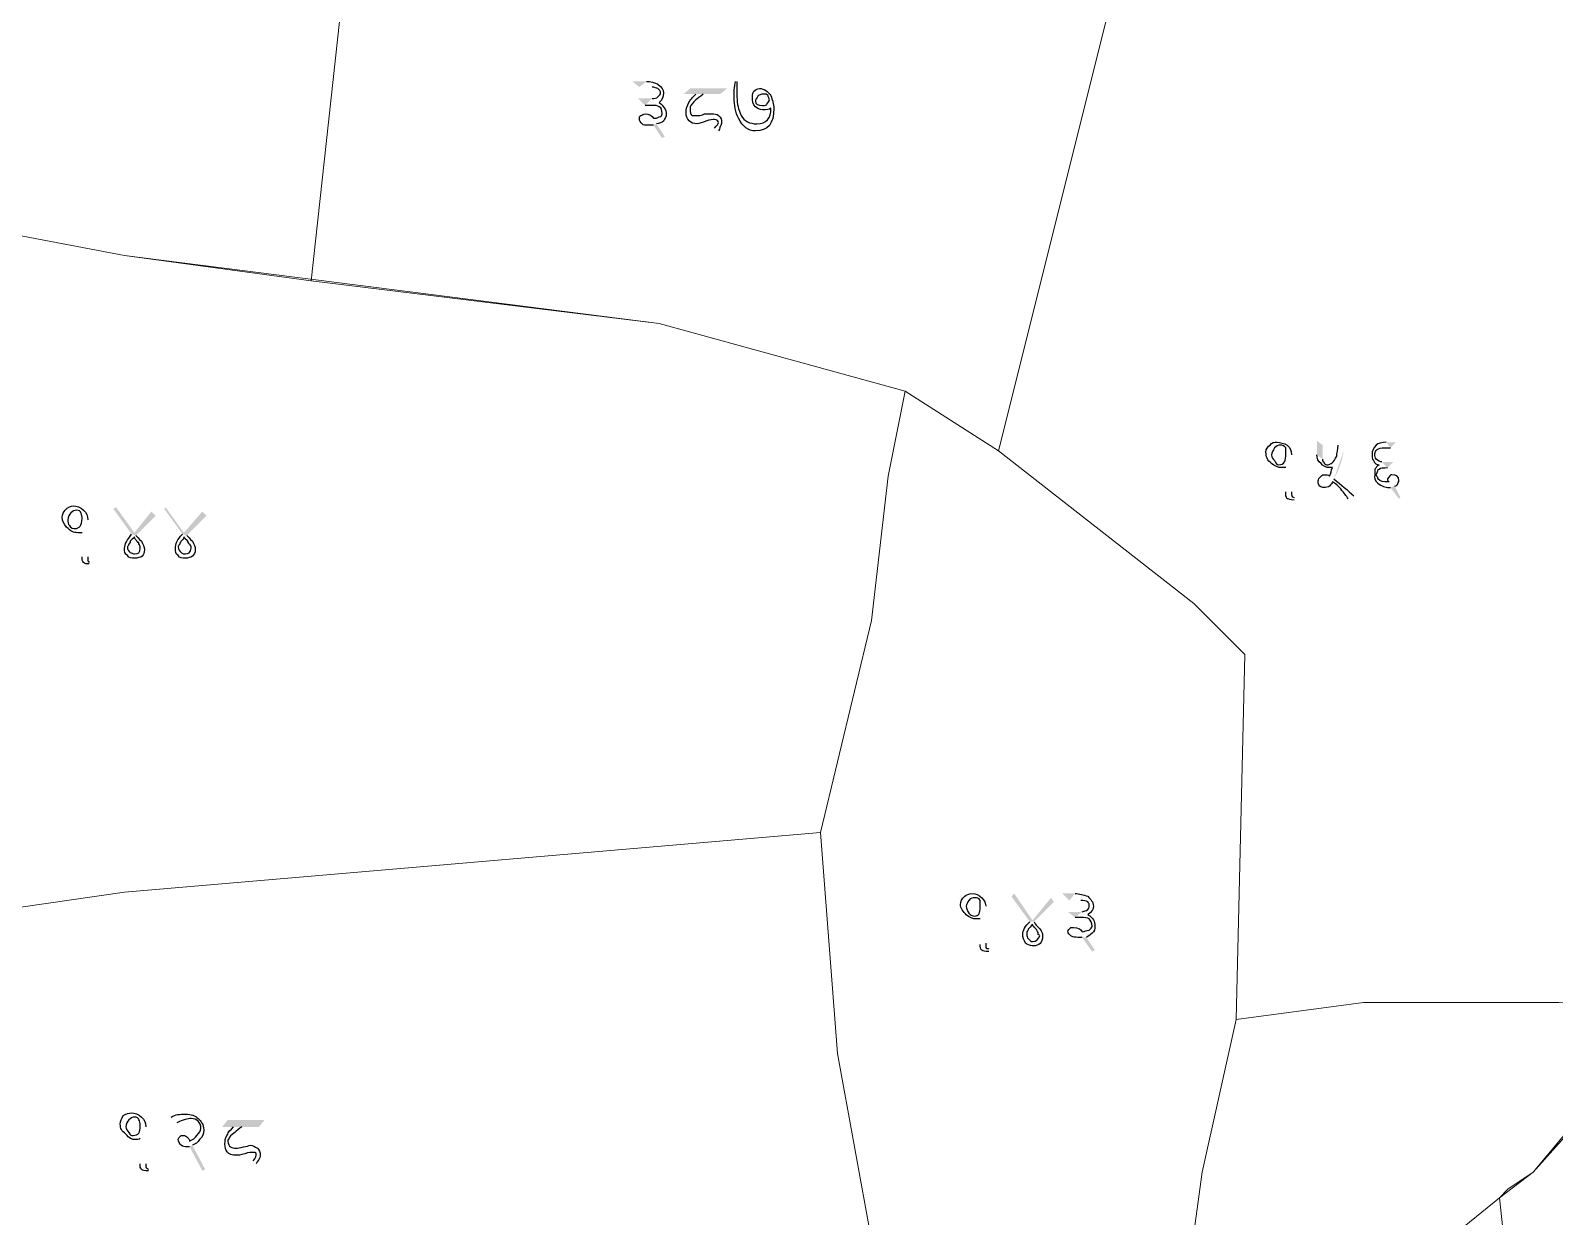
# Model space of a CAD drawing. Header units: metres. Extents: x 345912 to 349030, y 3061206 to 3061792.
# Drawn here: x 346841.7 to 346896.5, y 3061401.8 to 3061444.4 of the extents above; entities that cross this region are included whole.
import ezdxf

# ---------------------------------------------------------------- set-up
doc = ezdxf.new("R2010")
doc.units = ezdxf.units.M
doc.header["$MEASUREMENT"] = 0
doc.layers.add('PDF4_Geometry', color=7, linetype='Continuous')
doc.layers.add('PDF4_Solid Fills', color=7, linetype='Continuous')

msp = doc.modelspace()

# ---------------------------------------------------------------- hatches: boundary and pattern name
at = {"layer": 'PDF4_Solid Fills', "transparency": 33554559}
h = msp.add_hatch(color=256, dxfattribs=at)
h.paths.add_polyline_path([(346863.59587, 3061442.37764), (346863.34187, 3061442.58084), (346863.84987, 3061442.58084)], flags=0)
h.paths.add_polyline_path([(346864.20547, 3061441.05684), (346864.51027, 3061440.59964), (346864.40867, 3061440.54884), (346864.10387, 3061441.00604)], flags=0)
h.paths.add_polyline_path([(346863.79907, 3061441.71724), (346863.54507, 3061441.97124), (346864.05307, 3061441.97124)], flags=0)
h.paths.add_polyline_path([(346865.62787, 3061442.12364), (346865.17067, 3061442.12364), (346865.42467, 3061442.32684), (346866.74547, 3061442.32684), (346866.49147, 3061442.12364), (346865.88187, 3061442.12364)], flags=0)
h.paths.add_polyline_path([(346866.44067, 3061440.80284), (346866.28827, 3061440.90444)], flags=0)
h.paths.add_polyline_path([(346867.05027, 3061442.58084), (346867.10107, 3061442.58084)], flags=0)
h.paths.add_polyline_path([(346868.32027, 3061441.61564), (346868.32027, 3061441.61564)], flags=0)
h = msp.add_hatch(color=256, dxfattribs=at)
h.paths.add_polyline_path([(346887.01467, 3061429.16963), (346887.01467, 3061427.84883)], flags=0)
h.paths.add_polyline_path([(346887.11627, 3061427.64563), (346887.11627, 3061427.54403)], flags=0)
h.paths.add_polyline_path([(346888.69107, 3061429.52523), (346888.89427, 3061429.32203)], flags=0)
h.paths.add_polyline_path([(346888.53867, 3061428.30603, 0.08894398), (346888.89427, 3061429.32203)], flags=0)
h.paths.add_polyline_path([(346889.24987, 3061427.69643), (346889.04667, 3061427.59483)], flags=0)
h.paths.add_polyline_path([(346887.92907, 3061429.16963), (346887.92907, 3061429.67763), (346888.13227, 3061429.52523), (346888.13227, 3061429.01723)], flags=0)
h.paths.add_polyline_path([(346890.57067, 3061429.42363), (346890.77387, 3061429.62683), (346890.41827, 3061429.62683)], flags=0)
h.paths.add_polyline_path([(346890.57067, 3061428.00123), (346890.87547, 3061427.59483), (346890.92627, 3061427.64563), (346890.72307, 3061428.05203)], flags=0)
h.paths.add_polyline_path([(346890.46907, 3061428.71243), (346890.67227, 3061428.91563), (346890.26587, 3061428.91563)], flags=0)
h = msp.add_hatch(color=256, dxfattribs=at)
h.paths.add_polyline_path([(346843.78387, 3061426.83284), (346843.78387, 3061425.51204)], flags=0)
h.paths.add_polyline_path([(346843.83467, 3061425.30884), (346843.83467, 3061425.25804)], flags=0)
h.paths.add_polyline_path([(346845.35867, 3061426.32484), (346844.69827, 3061427.23924), (346844.79987, 3061427.29004), (346845.46027, 3061426.37564), (346846.06987, 3061427.13764), (346846.22227, 3061426.98524), (346845.51107, 3061426.27404)], flags=0)
h.paths.add_polyline_path([(346847.18747, 3061426.32484), (346846.52707, 3061427.23924), (346846.57787, 3061427.29004), (346847.23827, 3061426.37564), (346847.89867, 3061427.13764), (346848.05107, 3061426.98524), (346847.33987, 3061426.27404)], flags=0)
h = msp.add_hatch(color=256, dxfattribs=at)
h.paths.add_polyline_path([(346876.04187, 3061412.96444), (346876.04187, 3061411.64364)], flags=0)
h.paths.add_polyline_path([(346876.14347, 3061411.44044), (346876.14347, 3061411.33884)], flags=0)
h.paths.add_polyline_path([(346877.61667, 3061412.40564), (346876.95627, 3061413.32004), (346877.05787, 3061413.42164), (346877.71827, 3061412.45644), (346878.37867, 3061413.26924), (346878.48027, 3061413.11684), (346877.76907, 3061412.40564)], flags=0)
h.paths.add_polyline_path([(346879.03907, 3061413.16764), (346878.78507, 3061413.42164), (346879.24227, 3061413.42164)], flags=0)
h.paths.add_polyline_path([(346879.64867, 3061411.84684), (346879.95347, 3061411.38964), (346879.85187, 3061411.33884), (346879.49627, 3061411.84684)], flags=0)
h.paths.add_polyline_path([(346879.24227, 3061412.55804), (346878.98827, 3061412.76124), (346879.49627, 3061412.76124)], flags=0)
h = msp.add_hatch(color=256, dxfattribs=at)
h.paths.add_polyline_path([(346845.86668, 3061405.03962), (346845.86668, 3061403.71882)], flags=0)
h.paths.add_polyline_path([(346845.96828, 3061403.51562), (346845.96828, 3061403.46482)], flags=0)
h.paths.add_polyline_path([(346846.98428, 3061405.19202), (346846.78108, 3061405.39522)], flags=0)
h.paths.add_polyline_path([(346847.54308, 3061404.37922), (346848.00028, 3061403.51562), (346847.89868, 3061403.46482), (346847.44148, 3061404.32842)], flags=0)
h.paths.add_polyline_path([(346849.01628, 3061405.03962), (346848.60988, 3061405.03962), (346848.81308, 3061405.29362), (346850.13388, 3061405.29362), (346849.93068, 3061405.03962), (346849.32108, 3061405.03962)], flags=0)
h.paths.add_polyline_path([(346849.82908, 3061403.71882), (346849.72748, 3061403.82042)], flags=0)

# ---------------------------------------------------------------- linework, layer by layer
at = {"layer": 'PDF4_Geometry', "lineweight": 9}
for points in [[(346851.81028, 3061435.41803), (346845.10468, 3061436.33243), (346814.62468, 3061442.12363), (346814.31988, 3061443.34283), (346813.10067, 3061450.96283), (346814.01507, 3061452.48683), (346814.31988, 3061461.02124), (346833.21748, 3061458.27803), (346853.94388, 3061454.92523)], [(346851.81028, 3061435.41803), (346845.10468, 3061436.33243), (346814.62468, 3061442.12363), (346814.31988, 3061443.34283), (346813.10067, 3061450.96283), (346814.01507, 3061452.48683), (346814.31988, 3061461.02124), (346833.21748, 3061458.27803), (346853.94388, 3061454.92523)], [(346881.37587, 3061450.35323), (346881.07108, 3061447.61003), (346876.49908, 3061429.32203), (346873.14628, 3061431.45564), (346864.30707, 3061433.89403), (346851.81028, 3061435.41803), (346853.94388, 3061454.92523), (346858.21108, 3061454.31564), (346874.06067, 3061451.26764)], [(346881.37587, 3061450.35323), (346881.07108, 3061447.61003), (346876.49908, 3061429.32203), (346873.14628, 3061431.45564), (346864.30707, 3061433.89403), (346851.81028, 3061435.41803), (346853.94388, 3061454.92523), (346858.21108, 3061454.31564), (346874.06067, 3061451.26764)], [(346896.92068, 3061445.47643), (346897.53028, 3061440.59963), (346899.05427, 3061435.41803), (346899.66387, 3061432.97963), (346900.57827, 3061430.54124), (346899.66387, 3061427.49322), (346899.66387, 3061425.35963), (346900.27348, 3061424.14042), (346904.23587, 3061420.48284), (346903.93107, 3061414.38683), (346902.71188, 3061411.94844), (346901.49267, 3061410.11963), (346900.88308, 3061409.20523), (346896.61587, 3061409.51004), (346889.60548, 3061409.51004), (346885.03348, 3061408.90042), (346885.33828, 3061422.00683), (346883.50947, 3061423.83564), (346876.49908, 3061429.32203), (346881.07108, 3061447.61003)], [(346896.92068, 3061445.47643), (346897.53028, 3061440.59963), (346899.05427, 3061435.41803), (346899.66387, 3061432.97963), (346900.57827, 3061430.54124), (346899.66387, 3061427.49322), (346899.66387, 3061425.35963), (346900.27348, 3061424.14042), (346904.23587, 3061420.48284), (346903.93107, 3061414.38683), (346902.71188, 3061411.94844), (346901.49267, 3061410.11963), (346900.88308, 3061409.20523), (346896.61587, 3061409.51004), (346889.60548, 3061409.51004), (346885.03348, 3061408.90042), (346885.33828, 3061422.00683), (346883.50947, 3061423.83564), (346876.49908, 3061429.32203), (346881.07108, 3061447.61003)], [(346873.14628, 3061431.45564), (346872.53668, 3061428.40763), (346871.92707, 3061423.22602), (346870.09828, 3061415.60602), (346845.10468, 3061413.47243), (346824.07348, 3061410.42444), (346820.72067, 3061419.56844), (346819.19668, 3061425.05483), (346817.97748, 3061427.18844), (346817.36787, 3061430.84602), (346814.62468, 3061442.12363), (346845.10468, 3061436.33243), (346864.30707, 3061433.89403)], [(346873.14628, 3061431.45564), (346872.53668, 3061428.40763), (346871.92707, 3061423.22602), (346870.09828, 3061415.60602), (346845.10468, 3061413.47243), (346824.07348, 3061410.42444), (346820.72067, 3061419.56844), (346819.19668, 3061425.05483), (346817.97748, 3061427.18844), (346817.36787, 3061430.84602), (346814.62468, 3061442.12363), (346845.10468, 3061436.33243), (346864.30707, 3061433.89403)], [(346876.49908, 3061429.32203), (346883.50947, 3061423.83564), (346885.33828, 3061422.00683), (346885.03348, 3061408.90042), (346883.81427, 3061403.41403), (346882.59507, 3061394.57483), (346879.54707, 3061395.79403), (346871.92707, 3061400.97564), (346870.70787, 3061407.68124), (346870.09828, 3061415.60602), (346871.92707, 3061423.22602), (346872.53668, 3061428.40763), (346873.14628, 3061431.45564)], [(346876.49908, 3061429.32203), (346883.50947, 3061423.83564), (346885.33828, 3061422.00683), (346885.03348, 3061408.90042), (346883.81427, 3061403.41403), (346882.59507, 3061394.57483), (346879.54707, 3061395.79403), (346871.92707, 3061400.97564), (346870.70787, 3061407.68124), (346870.09828, 3061415.60602), (346871.92707, 3061423.22602), (346872.53668, 3061428.40763), (346873.14628, 3061431.45564)], [(346900.88308, 3061409.20523), (346895.70147, 3061403.41403), (346894.48228, 3061402.49963), (346889.60548, 3061398.53724), (346885.03348, 3061395.18444), (346882.59507, 3061394.57483), (346883.81427, 3061403.41403), (346885.03348, 3061408.90042), (346889.60548, 3061409.51004), (346896.61587, 3061409.51004)], [(346900.88308, 3061409.20523), (346895.70147, 3061403.41403), (346894.48228, 3061402.49963), (346889.60548, 3061398.53724), (346885.03348, 3061395.18444), (346882.59507, 3061394.57483), (346883.81427, 3061403.41403), (346885.03348, 3061408.90042), (346889.60548, 3061409.51004), (346896.61587, 3061409.51004)], [(346895.70147, 3061391.22203), (346894.48228, 3061402.49963), (346894.78707, 3061402.80444), (346895.70147, 3061403.41403), (346897.22547, 3061405.24284), (346898.13987, 3061397.01322), (346898.74948, 3061391.52683), (346898.74948, 3061390.91724), (346895.70147, 3061390.61243), (346895.70147, 3061390.91724)], [(346895.70147, 3061391.22203), (346894.48228, 3061402.49963), (346894.78707, 3061402.80444), (346895.70147, 3061403.41403), (346897.22547, 3061405.24284), (346898.13987, 3061397.01322), (346898.74948, 3061391.52683), (346898.74948, 3061390.91724), (346895.70147, 3061390.61243), (346895.70147, 3061390.91724)], [(346886.86227, 3061396.70844), (346889.60548, 3061398.53724), (346894.48228, 3061402.49963), (346895.70147, 3061391.22203), (346895.70147, 3061390.91724), (346895.70147, 3061390.61243), (346887.47188, 3061390.30763), (346887.47188, 3061390.61243), (346887.47188, 3061390.91724), (346886.55748, 3061396.70844)], [(346886.86227, 3061396.70844), (346889.60548, 3061398.53724), (346894.48228, 3061402.49963), (346895.70147, 3061391.22203), (346895.70147, 3061390.91724), (346895.70147, 3061390.61243), (346887.47188, 3061390.30763), (346887.47188, 3061390.61243), (346887.47188, 3061390.91724), (346886.55748, 3061396.70844)]]:
    msp.add_lwpolyline(points, close=True, dxfattribs=at)
msp.add_lwpolyline([(346824.07348, 3061410.42444), (346845.10468, 3061413.47243), (346870.09828, 3061415.60602), (346870.70787, 3061407.68124), (346871.92707, 3061400.97564), (346869.48867, 3061399.14683), (346864.61188, 3061397.01322), (346864.00227, 3061396.70844), (346861.25908, 3061395.48923), (346858.21108, 3061394.27004), (346855.46787, 3061393.35564), (346850.28628, 3061391.22203), (346848.45748, 3061391.22203), (346848.15268, 3061391.22203), (346848.15268, 3061390.91724), (346847.84787, 3061390.91724), (346847.23828, 3061390.91724), (346846.93348, 3061390.91724), (346846.62867, 3061390.91724), (346843.27587, 3061390.30763), (346842.05668, 3061389.08844), (346841.75188, 3061387.25963), (346840.22787, 3061386.34523)], dxfattribs=at)
msp.add_lwpolyline([(346824.07348, 3061410.42444), (346845.10468, 3061413.47243), (346870.09828, 3061415.60602), (346870.70787, 3061407.68124), (346871.92707, 3061400.97564), (346869.48867, 3061399.14683), (346864.61188, 3061397.01322), (346864.00227, 3061396.70844), (346861.25908, 3061395.48923), (346858.21108, 3061394.27004), (346855.46787, 3061393.35564), (346850.28628, 3061391.22203), (346848.45748, 3061391.22203), (346848.15268, 3061391.22203), (346848.15268, 3061390.91724), (346847.84787, 3061390.91724), (346847.23828, 3061390.91724), (346846.93348, 3061390.91724), (346846.62867, 3061390.91724), (346843.27587, 3061390.30763), (346842.05668, 3061389.08844), (346841.75188, 3061387.25963), (346840.22787, 3061386.34523)], dxfattribs=at)
at = {"layer": 'PDF4_Geometry', "lineweight": 25}
for points in [[(346863.84987, 3061442.58084), (346864.00227, 3061442.58084), (346864.15467, 3061442.53004), (346864.25627, 3061442.47924)], [(346864.25627, 3061442.32684), (346864.20547, 3061442.32684), (346864.15467, 3061442.37764), (346864.05307, 3061442.37764)], [(346864.25627, 3061442.47924), (346864.40867, 3061442.37764), (346864.45947, 3061442.27604), (346864.45947, 3061442.17444)], [(346864.35787, 3061442.17444), (346864.35787, 3061442.22524), (346864.30707, 3061442.27604), (346864.25627, 3061442.32684)], [(346866.99947, 3061442.02204), (346866.99947, 3061442.17444), (346866.99947, 3061442.37764), (346867.05027, 3061442.58084)], [(346867.10107, 3061442.58084), (346867.10107, 3061442.53004), (346867.10107, 3061442.42844), (346867.10107, 3061442.32684)], [(346867.10107, 3061442.32684), (346867.10107, 3061442.17444), (346867.10107, 3061442.07284), (346867.10107, 3061442.02204)], [(346867.71067, 3061442.22524), (346867.76147, 3061442.27604), (346867.81227, 3061442.32684), (346867.91387, 3061442.32684)], [(346867.91387, 3061442.32684), (346868.06627, 3061442.32684), (346868.21867, 3061442.22524), (346868.32027, 3061442.07284)], [(346864.05307, 3061441.97124), (346864.15467, 3061441.97124), (346864.20547, 3061441.97124), (346864.25627, 3061442.02204)], [(346864.25627, 3061442.02204), (346864.30707, 3061442.07284), (346864.35787, 3061442.12364), (346864.35787, 3061442.17444)], [(346864.45947, 3061442.17444), (346864.45947, 3061442.02204), (346864.40867, 3061441.92044), (346864.30707, 3061441.81884)], [(346864.30707, 3061441.81884), (346864.45947, 3061441.71724), (346864.56107, 3061441.56484), (346864.56107, 3061441.41244)], [(346865.27227, 3061441.46324), (346865.27227, 3061441.61564), (346865.32307, 3061441.71724), (346865.37387, 3061441.81884)], [(346865.37387, 3061441.81884), (346865.42467, 3061441.92044), (346865.47547, 3061441.97124), (346865.62787, 3061442.12364)], [(346865.62787, 3061441.92044), (346865.52627, 3061441.81884), (346865.42467, 3061441.71724), (346865.42467, 3061441.66644)], [(346865.88187, 3061442.12364), (346865.78027, 3061442.02204), (346865.67867, 3061441.97124), (346865.62787, 3061441.92044)], [(346867.15187, 3061441.26004), (346867.05027, 3061441.46324), (346866.99947, 3061441.71724), (346866.99947, 3061442.02204)], [(346867.10107, 3061442.02204), (346867.10107, 3061441.76804), (346867.15187, 3061441.56484), (346867.25347, 3061441.36164)], [(346867.65987, 3061442.02204), (346867.65987, 3061442.12364), (346867.65987, 3061442.17444), (346867.71067, 3061442.22524)], [(346867.76147, 3061441.66644), (346867.65987, 3061441.76804), (346867.65987, 3061441.86964), (346867.65987, 3061442.02204)], [(346867.86307, 3061442.07284), (346867.81227, 3061441.97124), (346867.76147, 3061441.92044), (346867.76147, 3061441.86964)], [(346867.76147, 3061441.86964), (346867.76147, 3061441.76804), (346867.86307, 3061441.71724), (346868.01547, 3061441.71724)], [(346868.11707, 3061442.12364), (346868.01547, 3061442.12364), (346867.96467, 3061442.12364), (346867.86307, 3061442.07284)], [(346868.01547, 3061441.71724), (346868.11707, 3061441.71724), (346868.16787, 3061441.71724), (346868.16787, 3061441.76804)], [(346868.21867, 3061442.07284), (346868.16787, 3061442.12364), (346868.11707, 3061442.12364), (346868.11707, 3061442.12364)], [(346868.16787, 3061441.76804), (346868.21867, 3061441.81884), (346868.26947, 3061441.86964), (346868.26947, 3061441.92044)], [(346868.26947, 3061441.92044), (346868.26947, 3061441.97124), (346868.21867, 3061442.02204), (346868.21867, 3061442.07284)], [(346868.32027, 3061442.07284), (346868.37107, 3061441.92044), (346868.42187, 3061441.76804), (346868.42187, 3061441.61564)], [(346863.59587, 3061441.26004), (346863.59587, 3061441.31084), (346863.59587, 3061441.31084), (346863.64667, 3061441.36164)], [(346863.69747, 3061441.05684), (346863.64667, 3061441.10764), (346863.59587, 3061441.15844), (346863.59587, 3061441.26004)], [(346863.64667, 3061441.36164), (346863.69747, 3061441.36164), (346863.74827, 3061441.41244), (346863.79907, 3061441.41244)], [(346863.90067, 3061441.71724), (346863.84987, 3061441.71724), (346863.84987, 3061441.71724), (346863.79907, 3061441.71724)], [(346863.79907, 3061441.41244), (346863.95147, 3061441.41244), (346864.05307, 3061441.36164), (346864.10387, 3061441.26004)], [(346864.05307, 3061441.71724), (346864.00227, 3061441.71724), (346863.95147, 3061441.71724), (346863.90067, 3061441.71724)], [(346864.30707, 3061441.66644), (346864.25627, 3061441.71724), (346864.15467, 3061441.71724), (346864.05307, 3061441.71724)], [(346864.10387, 3061441.26004), (346864.15467, 3061441.26004), (346864.25627, 3061441.26004), (346864.30707, 3061441.31084)], [(346864.40867, 3061441.41244), (346864.40867, 3061441.56484), (346864.40867, 3061441.61564), (346864.30707, 3061441.66644)], [(346864.30707, 3061441.31084), (346864.40867, 3061441.31084), (346864.40867, 3061441.36164), (346864.40867, 3061441.41244)], [(346864.56107, 3061441.41244), (346864.56107, 3061441.31084), (346864.51027, 3061441.26004), (346864.45947, 3061441.15844)], [(346865.67867, 3061441.05684), (346865.42467, 3061441.05684), (346865.27227, 3061441.20924), (346865.27227, 3061441.46324)], [(346865.42467, 3061441.66644), (346865.42467, 3061441.66644), (346865.42467, 3061441.61564), (346865.42467, 3061441.56484)], [(346865.42467, 3061441.56484), (346865.42467, 3061441.46324), (346865.42467, 3061441.41244), (346865.47547, 3061441.36164)], [(346865.47547, 3061441.36164), (346865.52627, 3061441.36164), (346865.62787, 3061441.36164), (346865.72947, 3061441.36164)], [(346865.72947, 3061441.36164), (346865.78027, 3061441.36164), (346865.83107, 3061441.36164), (346865.93267, 3061441.41244)], [(346865.93267, 3061441.41244), (346866.08507, 3061441.41244), (346866.13587, 3061441.41244), (346866.18667, 3061441.41244)], [(346866.28827, 3061441.20924), (346866.23747, 3061441.20924), (346866.13587, 3061441.20924), (346865.98347, 3061441.15844)], [(346866.18667, 3061441.41244), (346866.28827, 3061441.41244), (346866.38987, 3061441.41244), (346866.44067, 3061441.36164)], [(346866.44067, 3061441.10764), (346866.44067, 3061441.15844), (346866.38987, 3061441.20924), (346866.28827, 3061441.20924)], [(346866.44067, 3061441.36164), (346866.54227, 3061441.26004), (346866.54227, 3061441.20924), (346866.54227, 3061441.10764)], [(346867.76147, 3061440.80284), (346867.50747, 3061440.80284), (346867.30427, 3061440.95524), (346867.15187, 3061441.26004)], [(346867.25347, 3061441.36164), (346867.35507, 3061441.15844), (346867.55827, 3061441.05684), (346867.81227, 3061441.05684)], [(346868.01547, 3061441.56484), (346867.91387, 3061441.56484), (346867.81227, 3061441.61564), (346867.76147, 3061441.66644)], [(346868.42187, 3061441.61564), (346868.42187, 3061441.05684), (346868.21867, 3061440.80284), (346867.76147, 3061440.80284)], [(346867.81227, 3061441.05684), (346868.16787, 3061441.05684), (346868.32027, 3061441.26004), (346868.32027, 3061441.61564)], [(346868.32027, 3061441.61564), (346868.26947, 3061441.56484), (346868.16787, 3061441.56484), (346868.01547, 3061441.56484)], [(346863.90067, 3061441.00604), (346863.79907, 3061441.00604), (346863.74827, 3061441.00604), (346863.69747, 3061441.05684)], [(346864.10387, 3061441.00604), (346864.05307, 3061441.00604), (346864.00227, 3061441.00604), (346863.90067, 3061441.00604)], [(346864.45947, 3061441.15844), (346864.40867, 3061441.10764), (346864.30707, 3061441.05684), (346864.20547, 3061441.05684)], [(346865.98347, 3061441.15844), (346865.88187, 3061441.10764), (346865.72947, 3061441.05684), (346865.67867, 3061441.05684)], [(346866.28827, 3061440.90444), (346866.38987, 3061441.00604), (346866.44067, 3061441.05684), (346866.44067, 3061441.10764)], [(346866.49147, 3061440.95524), (346866.49147, 3061440.95524), (346866.49147, 3061440.90444), (346866.44067, 3061440.80284)], [(346866.54227, 3061441.10764), (346866.54227, 3061441.05684), (346866.54227, 3061441.00604), (346866.49147, 3061440.95524)], [(346886.10027, 3061429.27123), (346886.10027, 3061429.37283), (346886.15107, 3061429.47443), (346886.25267, 3061429.52523)], [(346886.30347, 3061428.86483), (346886.15107, 3061428.96643), (346886.10027, 3061429.11883), (346886.10027, 3061429.27123)], [(346886.25267, 3061429.52523), (346886.30347, 3061429.62683), (346886.40507, 3061429.62683), (346886.50667, 3061429.62683)], [(346886.40507, 3061429.42363), (346886.35427, 3061429.32203), (346886.30347, 3061429.27123), (346886.30347, 3061429.16963)], [(346886.30347, 3061429.16963), (346886.30347, 3061429.06803), (346886.35427, 3061429.01723), (346886.40507, 3061428.96643)], [(346886.60827, 3061429.52523), (346886.55747, 3061429.52523), (346886.45587, 3061429.47443), (346886.40507, 3061429.42363)], [(346886.50667, 3061429.62683), (346886.60827, 3061429.62683), (346886.76067, 3061429.57603), (346886.86227, 3061429.52523)], [(346886.55747, 3061428.81403), (346886.76067, 3061428.81403), (346886.81147, 3061428.96643), (346886.81147, 3061429.22043)], [(346886.81147, 3061429.42363), (346886.76067, 3061429.47443), (346886.70987, 3061429.52523), (346886.60827, 3061429.52523)], [(346886.81147, 3061429.22043), (346886.81147, 3061429.27123), (346886.81147, 3061429.37283), (346886.81147, 3061429.42363)], [(346886.86227, 3061429.52523), (346886.96387, 3061429.42363), (346887.01467, 3061429.32203), (346887.01467, 3061429.16963)], [(346888.08147, 3061428.86483), (346887.97987, 3061428.91563), (346887.92907, 3061429.06803), (346887.92907, 3061429.16963)], [(346888.64027, 3061429.11883), (346888.64027, 3061429.22043), (346888.69107, 3061429.37283), (346888.69107, 3061429.52523)], [(346890.06267, 3061429.52523), (346889.96107, 3061429.42363), (346889.91027, 3061429.32203), (346889.91027, 3061429.16963)], [(346889.91027, 3061429.16963), (346889.91027, 3061429.11883), (346889.91027, 3061429.01723), (346889.96107, 3061428.96643)], [(346890.01187, 3061429.22043), (346890.01187, 3061429.32203), (346890.11347, 3061429.42363), (346890.36747, 3061429.42363)], [(346890.06267, 3061429.01723), (346890.01187, 3061429.06803), (346890.01187, 3061429.11883), (346890.01187, 3061429.22043)], [(346890.41827, 3061429.62683), (346890.26587, 3061429.62683), (346890.11347, 3061429.57603), (346890.06267, 3061429.52523)], [(346890.36747, 3061429.42363), (346890.36747, 3061429.42363), (346890.41827, 3061429.42363), (346890.46907, 3061429.42363)], [(346890.46907, 3061429.42363), (346890.51987, 3061429.42363), (346890.51987, 3061429.42363), (346890.57067, 3061429.42363)], [(346886.65907, 3061428.71243), (346886.55747, 3061428.71243), (346886.40507, 3061428.76323), (346886.30347, 3061428.86483)], [(346886.40507, 3061428.96643), (346886.45587, 3061428.86483), (346886.50667, 3061428.81403), (346886.55747, 3061428.81403)], [(346886.81147, 3061428.71243), (346886.76067, 3061428.71243), (346886.70987, 3061428.71243), (346886.65907, 3061428.71243)], [(346888.38627, 3061428.71243), (346888.28467, 3061428.71243), (346888.13227, 3061428.76323), (346888.08147, 3061428.86483)], [(346888.13227, 3061429.01723), (346888.13227, 3061428.96643), (346888.13227, 3061428.91563), (346888.18307, 3061428.91563)], [(346888.18307, 3061428.91563), (346888.18307, 3061428.86483), (346888.23387, 3061428.81403), (346888.28467, 3061428.81403)], [(346888.28467, 3061428.81403), (346888.43707, 3061428.81403), (346888.53867, 3061428.91563), (346888.64027, 3061429.11883)], [(346888.38627, 3061428.40763), (346888.43707, 3061428.50923), (346888.43707, 3061428.61083), (346888.48787, 3061428.71243)], [(346888.48787, 3061428.71243), (346888.43707, 3061428.71243), (346888.43707, 3061428.71243), (346888.38627, 3061428.71243)], [(346889.96107, 3061428.96643), (346890.01187, 3061428.86483), (346890.06267, 3061428.81403), (346890.16427, 3061428.81403)], [(346890.16427, 3061428.81403), (346890.06267, 3061428.76323), (346890.06267, 3061428.71243), (346890.01187, 3061428.66163)], [(346890.01187, 3061428.66163), (346890.01187, 3061428.61083), (346890.01187, 3061428.56003), (346890.01187, 3061428.45843)], [(346890.26587, 3061428.91563), (346890.21507, 3061428.91563), (346890.11347, 3061428.96643), (346890.06267, 3061429.01723)], [(346890.06267, 3061428.45843), (346890.11347, 3061428.56003), (346890.11347, 3061428.66163), (346890.16427, 3061428.66163)], [(346890.16427, 3061428.66163), (346890.21507, 3061428.71243), (346890.31667, 3061428.71243), (346890.46907, 3061428.71243)], [(346887.97987, 3061428.20443), (346887.97987, 3061428.25523), (346887.97987, 3061428.30603), (346888.03067, 3061428.35683)], [(346888.03067, 3061428.05203), (346887.97987, 3061428.10283), (346887.97987, 3061428.15363), (346887.97987, 3061428.20443)], [(346888.03067, 3061428.35683), (346888.08147, 3061428.40763), (346888.13227, 3061428.45843), (346888.18307, 3061428.45843)], [(346888.18307, 3061428.00123), (346888.13227, 3061428.00123), (346888.08147, 3061428.00123), (346888.03067, 3061428.05203)], [(346888.18307, 3061428.45843), (346888.28467, 3061428.45843), (346888.33547, 3061428.45843), (346888.38627, 3061428.40763)], [(346888.38627, 3061428.05203), (346888.33547, 3061428.00123), (346888.23387, 3061428.00123), (346888.18307, 3061428.00123)], [(346888.48787, 3061428.20443), (346888.48787, 3061428.15363), (346888.43707, 3061428.10283), (346888.38627, 3061428.05203)], [(346888.79267, 3061427.95043), (346888.69107, 3061428.05203), (346888.58947, 3061428.15363), (346888.48787, 3061428.20443)], [(346888.53867, 3061428.30603), (346888.79267, 3061428.10283), (346889.04667, 3061427.89963), (346889.24987, 3061427.69643)], [(346890.01187, 3061428.45843), (346889.96107, 3061428.35683), (346890.01187, 3061428.25523), (346890.11347, 3061428.15363)], [(346890.11347, 3061428.35683), (346890.06267, 3061428.40763), (346890.06267, 3061428.45843), (346890.06267, 3061428.45843)], [(346890.11347, 3061428.30603), (346890.11347, 3061428.30603), (346890.11347, 3061428.30603), (346890.11347, 3061428.35683)], [(346890.46907, 3061428.20443), (346890.31667, 3061428.20443), (346890.21507, 3061428.20443), (346890.11347, 3061428.30603)], [(346890.11347, 3061428.15363), (346890.26587, 3061428.05203), (346890.36747, 3061428.00123), (346890.51987, 3061428.00123)], [(346890.62147, 3061428.45843), (346890.57067, 3061428.45843), (346890.51987, 3061428.40763), (346890.46907, 3061428.30603)], [(346890.46907, 3061428.30603), (346890.46907, 3061428.30603), (346890.46907, 3061428.30603), (346890.46907, 3061428.25523)], [(346890.46907, 3061428.25523), (346890.51987, 3061428.20443), (346890.51987, 3061428.20443), (346890.51987, 3061428.20443)], [(346890.51987, 3061428.20443), (346890.46907, 3061428.20443), (346890.46907, 3061428.20443), (346890.46907, 3061428.20443)], [(346890.87547, 3061428.25523), (346890.87547, 3061428.40763), (346890.77387, 3061428.45843), (346890.62147, 3061428.45843)], [(346890.72307, 3061428.05203), (346890.77387, 3061428.05203), (346890.82467, 3061428.10283), (346890.82467, 3061428.10283)], [(346890.82467, 3061428.10283), (346890.82467, 3061428.15363), (346890.87547, 3061428.20443), (346890.87547, 3061428.25523)], [(346886.86227, 3061427.59483), (346886.81147, 3061427.64563), (346886.81147, 3061427.74723), (346886.81147, 3061427.84883)], [(346887.11627, 3061427.54403), (346886.96387, 3061427.54403), (346886.91307, 3061427.59483), (346886.86227, 3061427.59483)], [(346887.01467, 3061427.84883), (346887.01467, 3061427.79803), (346887.01467, 3061427.74723), (346887.01467, 3061427.74723)], [(346887.01467, 3061427.74723), (346887.01467, 3061427.69643), (346887.06547, 3061427.64563), (346887.11627, 3061427.64563)], [(346889.04667, 3061427.59483), (346888.99587, 3061427.69643), (346888.89427, 3061427.79803), (346888.79267, 3061427.95043)], [(346890.51987, 3061428.00123), (346890.57067, 3061428.00123), (346890.57067, 3061428.00123), (346890.57067, 3061428.00123)], [(346842.86947, 3061426.93444), (346842.86947, 3061427.03604), (346842.92027, 3061427.13764), (346842.97107, 3061427.18844)], [(346842.97107, 3061427.18844), (346843.07267, 3061427.29004), (346843.17427, 3061427.34084), (346843.27587, 3061427.34084)], [(346843.17427, 3061427.08684), (346843.12347, 3061427.03604), (346843.07267, 3061426.93444), (346843.07267, 3061426.83284)], [(346843.37747, 3061427.18844), (346843.32667, 3061427.18844), (346843.22507, 3061427.13764), (346843.17427, 3061427.08684)], [(346843.27587, 3061427.34084), (346843.37747, 3061427.34084), (346843.52987, 3061427.29004), (346843.63147, 3061427.18844)], [(346843.52987, 3061427.08684), (346843.52987, 3061427.13764), (346843.47907, 3061427.18844), (346843.37747, 3061427.18844)], [(346843.58067, 3061426.88364), (346843.58067, 3061426.93444), (346843.58067, 3061427.03604), (346843.52987, 3061427.08684)], [(346843.63147, 3061427.18844), (346843.73307, 3061427.08684), (346843.78387, 3061426.98524), (346843.78387, 3061426.83284)], [(346843.02187, 3061426.57884), (346842.92027, 3061426.68044), (346842.86947, 3061426.78204), (346842.86947, 3061426.93444)], [(346843.42827, 3061426.37564), (346843.27587, 3061426.37564), (346843.17427, 3061426.42644), (346843.02187, 3061426.57884)], [(346843.07267, 3061426.83284), (346843.07267, 3061426.78204), (346843.07267, 3061426.68044), (346843.12347, 3061426.62964)], [(346843.12347, 3061426.62964), (346843.17427, 3061426.52804), (346843.27587, 3061426.52804), (346843.32667, 3061426.52804)], [(346843.32667, 3061426.52804), (346843.47907, 3061426.52804), (346843.58067, 3061426.62964), (346843.58067, 3061426.88364)], [(346843.58067, 3061426.37564), (346843.52987, 3061426.37564), (346843.47907, 3061426.37564), (346843.42827, 3061426.37564)], [(346845.10467, 3061425.81684), (346845.10467, 3061425.96924), (346845.20627, 3061426.12164), (346845.35867, 3061426.32484)], [(346845.25707, 3061425.96924), (346845.25707, 3061425.91844), (346845.20627, 3061425.86764), (346845.20627, 3061425.86764)], [(346845.20627, 3061425.86764), (346845.20627, 3061425.76604), (346845.25707, 3061425.71524), (346845.30787, 3061425.66444)], [(346845.30787, 3061426.07084), (346845.30787, 3061426.07084), (346845.30787, 3061426.02004), (346845.25707, 3061425.96924)], [(346845.46027, 3061426.22324), (346845.40947, 3061426.17244), (346845.35867, 3061426.12164), (346845.30787, 3061426.07084)], [(346845.51107, 3061426.12164), (346845.51107, 3061426.12164), (346845.46027, 3061426.17244), (346845.46027, 3061426.22324)], [(346845.51107, 3061426.27404), (346845.56187, 3061426.22324), (346845.61267, 3061426.17244), (346845.71427, 3061426.07084)], [(346845.61267, 3061426.02004), (346845.56187, 3061426.02004), (346845.56187, 3061426.07084), (346845.51107, 3061426.12164)], [(346845.66347, 3061425.86764), (346845.66347, 3061425.91844), (346845.61267, 3061425.96924), (346845.61267, 3061426.02004)], [(346845.66347, 3061425.81684), (346845.66347, 3061425.81684), (346845.66347, 3061425.81684), (346845.66347, 3061425.86764)], [(346845.71427, 3061426.07084), (346845.76507, 3061425.96924), (346845.81587, 3061425.86764), (346845.81587, 3061425.76604)], [(346846.93347, 3061425.81684), (346846.93347, 3061425.96924), (346846.98427, 3061426.12164), (346847.18747, 3061426.32484)], [(346847.08587, 3061425.96924), (346847.03507, 3061425.91844), (346847.03507, 3061425.86764), (346847.03507, 3061425.86764)], [(346847.03507, 3061425.86764), (346847.03507, 3061425.76604), (346847.08587, 3061425.71524), (346847.13667, 3061425.66444)], [(346847.13667, 3061426.07084), (346847.13667, 3061426.07084), (346847.08587, 3061426.02004), (346847.08587, 3061425.96924)], [(346847.23827, 3061426.22324), (346847.23827, 3061426.17244), (346847.18747, 3061426.12164), (346847.13667, 3061426.07084)], [(346847.33987, 3061426.12164), (346847.28907, 3061426.12164), (346847.28907, 3061426.17244), (346847.23827, 3061426.22324)], [(346847.33987, 3061426.27404), (346847.39067, 3061426.22324), (346847.44147, 3061426.17244), (346847.54307, 3061426.07084)], [(346847.39067, 3061426.02004), (346847.39067, 3061426.02004), (346847.39067, 3061426.07084), (346847.33987, 3061426.12164)], [(346847.49227, 3061425.86764), (346847.49227, 3061425.91844), (346847.44147, 3061425.96924), (346847.39067, 3061426.02004)], [(346847.49227, 3061425.81684), (346847.49227, 3061425.81684), (346847.49227, 3061425.81684), (346847.49227, 3061425.86764)], [(346847.54307, 3061426.07084), (346847.59387, 3061425.96924), (346847.64467, 3061425.86764), (346847.64467, 3061425.76604)], [(346843.63147, 3061425.30884), (346843.58067, 3061425.35964), (346843.58067, 3061425.41044), (346843.58067, 3061425.51204)], [(346843.83467, 3061425.25804), (346843.73307, 3061425.25804), (346843.68227, 3061425.25804), (346843.63147, 3061425.30884)], [(346843.78387, 3061425.51204), (346843.78387, 3061425.46124), (346843.78387, 3061425.41044), (346843.78387, 3061425.41044)], [(346843.78387, 3061425.41044), (346843.78387, 3061425.35964), (346843.78387, 3061425.35964), (346843.83467, 3061425.30884)], [(346845.20627, 3061425.56284), (346845.10467, 3061425.61364), (346845.10467, 3061425.71524), (346845.10467, 3061425.81684)], [(346845.46027, 3061425.46124), (346845.35867, 3061425.46124), (346845.25707, 3061425.46124), (346845.20627, 3061425.56284)], [(346845.30787, 3061425.66444), (346845.35867, 3061425.66444), (346845.40947, 3061425.61364), (346845.46027, 3061425.61364)], [(346845.46027, 3061425.61364), (346845.61267, 3061425.61364), (346845.66347, 3061425.66444), (346845.66347, 3061425.81684)], [(346845.81587, 3061425.76604), (346845.81587, 3061425.56284), (346845.71427, 3061425.46124), (346845.46027, 3061425.46124)], [(346847.03507, 3061425.56284), (346846.93347, 3061425.61364), (346846.93347, 3061425.71524), (346846.93347, 3061425.81684)], [(346847.28907, 3061425.46124), (346847.18747, 3061425.46124), (346847.08587, 3061425.46124), (346847.03507, 3061425.56284)], [(346847.13667, 3061425.66444), (346847.13667, 3061425.66444), (346847.18747, 3061425.61364), (346847.28907, 3061425.61364)], [(346847.28907, 3061425.61364), (346847.39067, 3061425.61364), (346847.49227, 3061425.66444), (346847.49227, 3061425.81684)], [(346847.64467, 3061425.76604), (346847.64467, 3061425.56284), (346847.49227, 3061425.46124), (346847.28907, 3061425.46124)], [(346875.12747, 3061413.01524), (346875.12747, 3061413.16764), (346875.17827, 3061413.21844), (346875.27987, 3061413.32004)], [(346875.27987, 3061413.32004), (346875.33067, 3061413.37084), (346875.43227, 3061413.42164), (346875.53387, 3061413.42164)], [(346875.63547, 3061413.26924), (346875.58467, 3061413.26924), (346875.48307, 3061413.26924), (346875.43227, 3061413.16764)], [(346875.53387, 3061413.42164), (346875.68627, 3061413.42164), (346875.78787, 3061413.37084), (346875.88947, 3061413.26924)], [(346875.83867, 3061413.16764), (346875.78787, 3061413.26924), (346875.73707, 3061413.26924), (346875.63547, 3061413.26924)], [(346875.88947, 3061413.26924), (346875.99107, 3061413.16764), (346876.04187, 3061413.06604), (346876.04187, 3061412.96444)], [(346879.24227, 3061413.42164), (346879.39467, 3061413.42164), (346879.54707, 3061413.37084), (346879.69947, 3061413.32004)], [(346879.69947, 3061413.32004), (346879.80107, 3061413.21844), (346879.90267, 3061413.11684), (346879.90267, 3061412.96444)], [(346875.33067, 3061412.65964), (346875.22907, 3061412.76124), (346875.12747, 3061412.91364), (346875.12747, 3061413.01524)], [(346875.43227, 3061413.16764), (346875.38147, 3061413.11684), (346875.33067, 3061413.01524), (346875.33067, 3061412.96444)], [(346875.33067, 3061412.96444), (346875.33067, 3061412.86284), (346875.38147, 3061412.81204), (346875.43227, 3061412.71044)], [(346875.43227, 3061412.71044), (346875.48307, 3061412.65964), (346875.53387, 3061412.60884), (346875.63547, 3061412.60884)], [(346875.63547, 3061412.60884), (346875.78787, 3061412.60884), (346875.83867, 3061412.71044), (346875.83867, 3061412.96444)], [(346875.83867, 3061412.96444), (346875.83867, 3061413.06604), (346875.83867, 3061413.11684), (346875.83867, 3061413.16764)], [(346879.69947, 3061413.11684), (346879.64867, 3061413.16764), (346879.54707, 3061413.16764), (346879.44547, 3061413.16764)], [(346879.49627, 3061412.76124), (346879.54707, 3061412.76124), (346879.59787, 3061412.81204), (346879.64867, 3061412.81204)], [(346879.64867, 3061412.81204), (346879.75027, 3061412.86284), (346879.75027, 3061412.91364), (346879.75027, 3061413.01524)], [(346879.75027, 3061413.01524), (346879.75027, 3061413.06604), (346879.75027, 3061413.06604), (346879.69947, 3061413.11684)], [(346879.90267, 3061412.96444), (346879.90267, 3061412.86284), (346879.85187, 3061412.76124), (346879.69947, 3061412.65964)], [(346875.68627, 3061412.50724), (346875.58467, 3061412.50724), (346875.43227, 3061412.55804), (346875.33067, 3061412.65964)], [(346875.83867, 3061412.50724), (346875.78787, 3061412.50724), (346875.73707, 3061412.50724), (346875.68627, 3061412.50724)], [(346877.36267, 3061411.94844), (346877.36267, 3061412.10084), (346877.46427, 3061412.25324), (346877.61667, 3061412.40564)], [(346877.71827, 3061412.30404), (346877.66747, 3061412.30404), (346877.66747, 3061412.25324), (346877.56587, 3061412.15164)], [(346877.76907, 3061412.20244), (346877.76907, 3061412.25324), (346877.71827, 3061412.25324), (346877.71827, 3061412.30404)], [(346877.76907, 3061412.40564), (346877.81987, 3061412.30404), (346877.87067, 3061412.25324), (346877.97227, 3061412.15164)], [(346877.87067, 3061412.10084), (346877.87067, 3061412.15164), (346877.81987, 3061412.15164), (346877.76907, 3061412.20244)], [(346878.98827, 3061412.05004), (346878.98827, 3061412.10084), (346879.03907, 3061412.15164), (346879.08987, 3061412.20244)], [(346879.08987, 3061412.20244), (346879.08987, 3061412.20244), (346879.14067, 3061412.20244), (346879.19147, 3061412.20244)], [(346879.19147, 3061412.20244), (346879.34387, 3061412.20244), (346879.44547, 3061412.15164), (346879.49627, 3061412.05004)], [(346879.34387, 3061412.55804), (346879.29307, 3061412.55804), (346879.24227, 3061412.55804), (346879.24227, 3061412.55804)], [(346879.44547, 3061412.55804), (346879.44547, 3061412.55804), (346879.39467, 3061412.55804), (346879.34387, 3061412.55804)], [(346879.75027, 3061412.50724), (346879.69947, 3061412.55804), (346879.59787, 3061412.55804), (346879.44547, 3061412.55804)], [(346879.69947, 3061412.65964), (346879.90267, 3061412.55804), (346879.95347, 3061412.40564), (346879.95347, 3061412.25324)], [(346879.85187, 3061412.25324), (346879.85187, 3061412.35484), (346879.80107, 3061412.45644), (346879.75027, 3061412.50724)], [(346879.75027, 3061412.10084), (346879.80107, 3061412.15164), (346879.85187, 3061412.20244), (346879.85187, 3061412.25324)], [(346879.95347, 3061412.25324), (346879.95347, 3061412.15164), (346879.95347, 3061412.05004), (346879.85187, 3061411.99924)], [(346876.04187, 3061411.64364), (346876.04187, 3061411.54204), (346876.04187, 3061411.49124), (346876.04187, 3061411.49124)], [(346877.46427, 3061411.64364), (346877.41347, 3061411.74524), (346877.36267, 3061411.84684), (346877.36267, 3061411.94844)], [(346877.71827, 3061411.54204), (346877.61667, 3061411.54204), (346877.51507, 3061411.59284), (346877.46427, 3061411.64364)], [(346877.56587, 3061412.15164), (346877.56587, 3061412.15164), (346877.56587, 3061412.10084), (346877.51507, 3061412.05004)], [(346877.51507, 3061412.05004), (346877.51507, 3061411.99924), (346877.51507, 3061411.99924), (346877.51507, 3061411.94844)], [(346877.51507, 3061411.94844), (346877.51507, 3061411.89764), (346877.51507, 3061411.84684), (346877.56587, 3061411.79604)], [(346877.56587, 3061411.79604), (346877.61667, 3061411.74524), (346877.66747, 3061411.69444), (346877.71827, 3061411.69444)], [(346877.71827, 3061411.69444), (346877.87067, 3061411.69444), (346877.92147, 3061411.79604), (346877.97227, 3061411.89764)], [(346878.07387, 3061411.89764), (346878.07387, 3061411.64364), (346877.97227, 3061411.54204), (346877.71827, 3061411.54204)], [(346877.92147, 3061411.94844), (346877.92147, 3061411.99924), (346877.92147, 3061412.05004), (346877.87067, 3061412.10084)], [(346877.97227, 3061411.89764), (346877.97227, 3061411.89764), (346877.97227, 3061411.94844), (346877.92147, 3061411.94844)], [(346877.97227, 3061412.15164), (346878.07387, 3061412.05004), (346878.07387, 3061411.94844), (346878.07387, 3061411.89764)], [(346879.08987, 3061411.89764), (346879.03907, 3061411.94844), (346878.98827, 3061411.99924), (346878.98827, 3061412.05004)], [(346879.34387, 3061411.84684), (346879.24227, 3061411.84684), (346879.19147, 3061411.84684), (346879.08987, 3061411.89764)], [(346879.49627, 3061411.84684), (346879.44547, 3061411.84684), (346879.39467, 3061411.84684), (346879.34387, 3061411.84684)], [(346879.49627, 3061412.05004), (346879.59787, 3061412.05004), (346879.64867, 3061412.10084), (346879.75027, 3061412.10084)], [(346879.85187, 3061411.99924), (346879.80107, 3061411.94844), (346879.75027, 3061411.89764), (346879.64867, 3061411.84684)], [(346875.88947, 3061411.38964), (346875.83867, 3061411.44044), (346875.83867, 3061411.49124), (346875.83867, 3061411.59284)], [(346876.14347, 3061411.33884), (346875.99107, 3061411.33884), (346875.94027, 3061411.33884), (346875.88947, 3061411.38964)], [(346876.04187, 3061411.49124), (346876.04187, 3061411.44044), (346876.09267, 3061411.44044), (346876.14347, 3061411.44044)], [(346844.95228, 3061405.14122), (346844.95228, 3061405.24282), (346845.00308, 3061405.34442), (346845.05388, 3061405.44602)], [(346845.15548, 3061404.78562), (346845.00308, 3061404.88722), (346844.95228, 3061404.98882), (346844.95228, 3061405.14122)], [(346845.05388, 3061405.44602), (346845.15548, 3061405.49682), (346845.25708, 3061405.54762), (346845.35868, 3061405.54762)], [(346845.25708, 3061405.29362), (346845.20628, 3061405.24282), (346845.15548, 3061405.14122), (346845.15548, 3061405.03962)], [(346845.46028, 3061405.39522), (346845.40948, 3061405.39522), (346845.30788, 3061405.34442), (346845.25708, 3061405.29362)], [(346845.35868, 3061405.54762), (346845.46028, 3061405.54762), (346845.61268, 3061405.49682), (346845.71428, 3061405.39522)], [(346845.40948, 3061404.73482), (346845.61268, 3061404.73482), (346845.66348, 3061404.83642), (346845.66348, 3061405.09042)], [(346845.61268, 3061405.29362), (346845.61268, 3061405.34442), (346845.56188, 3061405.39522), (346845.46028, 3061405.39522)], [(346845.66348, 3061405.09042), (346845.66348, 3061405.19202), (346845.66348, 3061405.24282), (346845.61268, 3061405.29362)], [(346845.71428, 3061405.39522), (346845.81588, 3061405.29362), (346845.86668, 3061405.19202), (346845.86668, 3061405.03962)], [(346846.78108, 3061405.39522), (346846.93348, 3061405.49682), (346847.08588, 3061405.49682), (346847.28908, 3061405.49682)], [(346847.49228, 3061405.34442), (346847.39068, 3061405.34442), (346847.18748, 3061405.29362), (346846.98428, 3061405.19202)], [(346847.28908, 3061405.49682), (346847.49228, 3061405.49682), (346847.64468, 3061405.44602), (346847.74628, 3061405.34442)], [(346847.74628, 3061405.24282), (346847.69548, 3061405.29362), (346847.59388, 3061405.34442), (346847.49228, 3061405.34442)], [(346847.74628, 3061405.34442), (346847.84788, 3061405.24282), (346847.94948, 3061405.14122), (346847.94948, 3061404.93802)], [(346847.84788, 3061404.98882), (346847.84788, 3061405.09042), (346847.79708, 3061405.19202), (346847.74628, 3061405.24282)], [(346845.15548, 3061405.03962), (346845.15548, 3061404.98882), (346845.20628, 3061404.88722), (346845.25708, 3061404.83642)], [(346845.51108, 3061404.58242), (346845.35868, 3061404.58242), (346845.25708, 3061404.63322), (346845.15548, 3061404.78562)], [(346845.25708, 3061404.83642), (346845.30788, 3061404.73482), (346845.35868, 3061404.73482), (346845.40948, 3061404.73482)], [(346845.66348, 3061404.63322), (346845.61268, 3061404.58242), (346845.56188, 3061404.58242), (346845.51108, 3061404.58242)], [(346847.03508, 3061404.58242), (346847.03508, 3061404.63322), (346847.08588, 3061404.68402), (346847.08588, 3061404.68402)], [(346847.13668, 3061404.37922), (346847.08588, 3061404.43002), (346847.03508, 3061404.53162), (346847.03508, 3061404.58242)], [(346847.08588, 3061404.68402), (346847.13668, 3061404.73482), (346847.13668, 3061404.73482), (346847.18748, 3061404.73482)], [(346847.18748, 3061404.73482), (346847.23828, 3061404.73482), (346847.28908, 3061404.73482), (346847.33988, 3061404.68402)], [(346847.33988, 3061404.68402), (346847.39068, 3061404.63322), (346847.44148, 3061404.58242), (346847.44148, 3061404.53162)], [(346847.44148, 3061404.53162), (346847.54308, 3061404.58242), (346847.64468, 3061404.63322), (346847.69548, 3061404.73482)], [(346847.79708, 3061404.58242), (346847.74628, 3061404.48082), (346847.64468, 3061404.43002), (346847.54308, 3061404.37922)], [(346847.69548, 3061404.73482), (346847.79708, 3061404.83642), (346847.84788, 3061404.88722), (346847.84788, 3061404.98882)], [(346847.94948, 3061404.93802), (346847.94948, 3061404.78562), (346847.89868, 3061404.68402), (346847.79708, 3061404.58242)], [(346848.71148, 3061404.43002), (346848.71148, 3061404.53162), (346848.71148, 3061404.63322), (346848.81308, 3061404.78562)], [(346848.81308, 3061404.78562), (346848.81308, 3061404.83642), (346848.91468, 3061404.93802), (346849.01628, 3061405.03962)], [(346848.86388, 3061404.63322), (346848.81308, 3061404.58242), (346848.81308, 3061404.53162), (346848.81308, 3061404.53162)], [(346848.81308, 3061404.53162), (346848.81308, 3061404.43002), (346848.86388, 3061404.32842), (346848.91468, 3061404.32842)], [(346849.06708, 3061404.83642), (346848.91468, 3061404.73482), (346848.86388, 3061404.68402), (346848.86388, 3061404.63322)], [(346849.32108, 3061405.03962), (346849.21948, 3061404.98882), (346849.11788, 3061404.88722), (346849.06708, 3061404.83642)], [(346847.33988, 3061404.32842), (346847.28908, 3061404.32842), (346847.18748, 3061404.32842), (346847.13668, 3061404.37922)], [(346847.44148, 3061404.32842), (346847.39068, 3061404.32842), (346847.39068, 3061404.32842), (346847.33988, 3061404.32842)], [(346849.11788, 3061404.02362), (346848.81308, 3061404.02362), (346848.71148, 3061404.17602), (346848.71148, 3061404.43002)], [(346848.91468, 3061404.32842), (346848.96548, 3061404.27762), (346849.01628, 3061404.27762), (346849.11788, 3061404.27762)], [(346849.11788, 3061404.27762), (346849.16868, 3061404.27762), (346849.27028, 3061404.27762), (346849.37188, 3061404.32842)], [(346849.42268, 3061404.07442), (346849.27028, 3061404.02362), (346849.16868, 3061404.02362), (346849.11788, 3061404.02362)], [(346849.37188, 3061404.32842), (346849.47348, 3061404.32842), (346849.57508, 3061404.37922), (346849.62588, 3061404.37922)], [(346849.67668, 3061404.12522), (346849.67668, 3061404.12522), (346849.57508, 3061404.12522), (346849.42268, 3061404.07442)], [(346849.62588, 3061404.37922), (346849.72748, 3061404.37922), (346849.77828, 3061404.32842), (346849.87988, 3061404.27762)], [(346849.82908, 3061404.07442), (346849.82908, 3061404.12522), (346849.77828, 3061404.12522), (346849.67668, 3061404.12522)], [(346849.72748, 3061403.82042), (346849.82908, 3061403.92202), (346849.82908, 3061404.02362), (346849.82908, 3061404.07442)], [(346849.87988, 3061404.27762), (346849.93068, 3061404.22682), (346849.98148, 3061404.12522), (346849.98148, 3061404.02362)], [(346849.98148, 3061404.02362), (346849.98148, 3061404.02362), (346849.98148, 3061403.97282), (346849.93068, 3061403.87122)], [(346845.71428, 3061403.51562), (346845.66348, 3061403.56642), (346845.66348, 3061403.61722), (346845.66348, 3061403.71882)], [(346845.96828, 3061403.46482), (346845.81588, 3061403.46482), (346845.76508, 3061403.46482), (346845.71428, 3061403.51562)], [(346845.86668, 3061403.71882), (346845.86668, 3061403.66802), (346845.86668, 3061403.61722), (346845.86668, 3061403.61722)], [(346845.86668, 3061403.61722), (346845.86668, 3061403.56642), (346845.91748, 3061403.56642), (346845.96828, 3061403.51562)], [(346849.93068, 3061403.87122), (346849.93068, 3061403.87122), (346849.87988, 3061403.82042), (346849.82908, 3061403.71882)]]:
    msp.add_open_spline(points, degree=3, dxfattribs=at)

doc.saveas('drawing.dxf')
